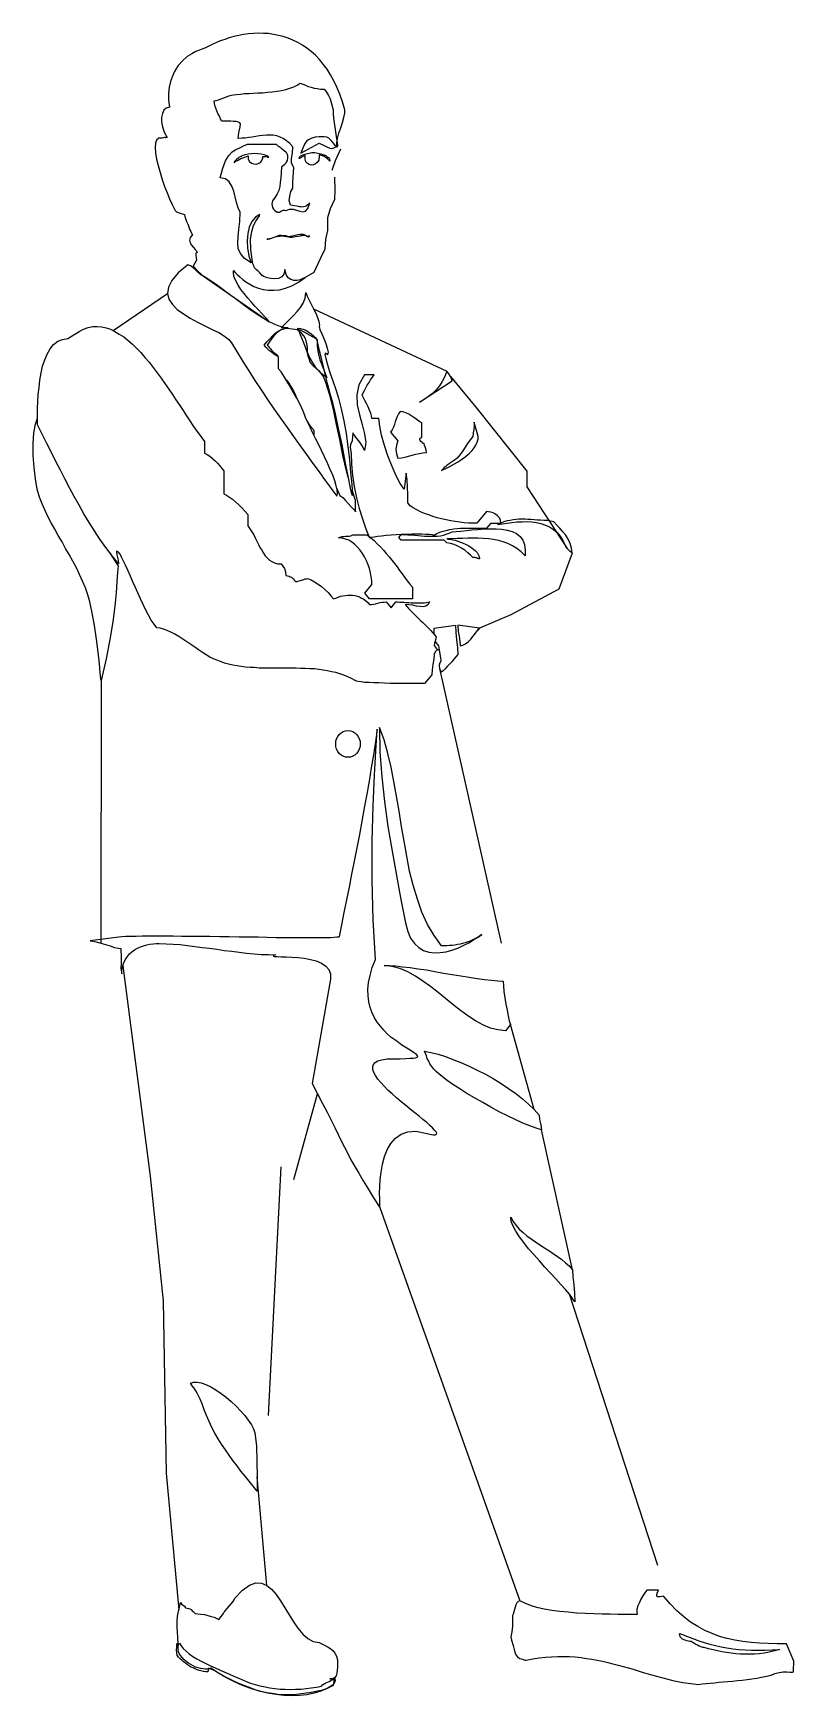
# Model space of a CAD drawing. Extents: x 142.27 to 143.09, y 58.01 to 59.82.
import ezdxf

# ---------------------------------------------------------------- set-up
doc = ezdxf.new("R2010")
doc.units = 0
doc.layers.get('0').update_dxf_attribs({"linetype": 'CONTINUOUS'})

msp = doc.modelspace()

# ---------------------------------------------------------------- linework, layer by layer
for p, q in [((142.5909, 59.6677), (142.5944, 59.678)), ((142.5944, 59.678), (142.6001, 59.6907)), ((142.5932, 59.6602), (142.5938, 59.6458)), ((142.5938, 59.6458), (142.5932, 59.636)), ((142.5886, 59.6256), (142.5857, 59.6158)), ((142.5932, 59.636), (142.5886, 59.6256)), ((142.5857, 59.6158), (142.5857, 59.602)), ((142.5834, 59.5928), (142.5829, 59.5819)), ((142.5857, 59.602), (142.5834, 59.5928)), ((142.5782, 59.5721), (142.5708, 59.5565)), ((142.5829, 59.5819), (142.5782, 59.5721)), ((142.5708, 59.5565), (142.5615, 59.5511)), ((142.3529, 59.4935), (142.412, 59.5338)), ((142.5492, 58.5715), (142.575, 58.6644)), ((142.5215, 58.315), (142.5354, 58.5854)), ((142.6427, 58.5411), (142.7945, 58.1139)), ((142.5198, 58.1307), (142.5094, 58.2486))]:
    msp.add_line(p, q)
at = {"linetype": 'CONTINUOUS'}
for points in [[(142.5223, 59.503), (142.5215, 59.5041), (142.5196, 59.5061), (142.5171, 59.5089), (142.514, 59.5122), (142.5107, 59.5159), (142.5067, 59.5199), (142.503, 59.5243), (142.499, 59.5288), (142.4953, 59.5336), (142.4917, 59.5382), (142.4886, 59.5428), (142.4861, 59.5474), (142.4844, 59.5515), (142.4834, 59.5553), (142.4834, 59.5586), (142.4853, 59.5565), (142.4876, 59.5542), (142.4903, 59.5517), (142.4936, 59.549), (142.4971, 59.5463), (142.5013, 59.5438), (142.5057, 59.5415), (142.5107, 59.5397), (142.5159, 59.538), (142.5215, 59.5372), (142.5273, 59.5372), (142.5336, 59.5378), (142.5402, 59.5395), (142.5471, 59.5422), (142.5542, 59.5459), (142.5615, 59.5511), (142.559, 59.5499), (142.5561, 59.5486), (142.5527, 59.548), (142.5492, 59.548), (142.5459, 59.5488), (142.5429, 59.5509), (142.5407, 59.5545), (142.5392, 59.5599), (142.5384, 59.5549), (142.5359, 59.5517), (142.5325, 59.5501), (142.5284, 59.5495), (142.524, 59.5499), (142.52, 59.5509), (142.5167, 59.5522), (142.5146, 59.5534), (142.5121, 59.5563), (142.51, 59.5582), (142.5086, 59.5595), (142.5076, 59.5605), (142.5065, 59.5615), (142.5059, 59.563), (142.5051, 59.5651), (142.5042, 59.568), (142.5023, 59.5815), (142.5021, 59.5926), (142.5034, 59.6011), (142.5053, 59.6075), (142.5078, 59.6123), (142.51, 59.6157), (142.5117, 59.618), (142.5123, 59.6194), (142.5073, 59.6167), (142.5036, 59.6121), (142.5007, 59.6059), (142.499, 59.5988), (142.4984, 59.5909), (142.4988, 59.5828), (142.5003, 59.5747), (142.5028, 59.5672), (142.4955, 59.5719), (142.4911, 59.5772), (142.4888, 59.5826), (142.4882, 59.5888), (142.4886, 59.5955), (142.4894, 59.6034), (142.4905, 59.6121), (142.4909, 59.6221), (142.4886, 59.6269), (142.4869, 59.6327), (142.4855, 59.6388), (142.4838, 59.645), (142.4817, 59.6504), (142.4788, 59.655), (142.4747, 59.6581), (142.4692, 59.6592), (142.4719, 59.67), (142.4749, 59.6779), (142.4784, 59.6835), (142.4821, 59.6875), (142.4861, 59.6902), (142.4903, 59.6921), (142.4946, 59.694), (142.4988, 59.696), (142.53, 59.696), (142.5309, 59.695), (142.5319, 59.6942), (142.533, 59.6933), (142.5342, 59.6927), (142.5355, 59.6917), (142.5369, 59.6906), (142.5386, 59.6892), (142.5407, 59.6873), (142.5417, 59.6852), (142.5421, 59.6831), (142.5421, 59.6808), (142.5417, 59.6783), (142.5409, 59.6763), (142.5396, 59.6742), (142.5377, 59.6725), (142.5357, 59.6713), (142.5355, 59.6648), (142.535, 59.6592), (142.5344, 59.6542), (142.5338, 59.6498), (142.5327, 59.6457), (142.5311, 59.6419), (142.529, 59.6382), (142.5261, 59.6344), (142.5255, 59.6325), (142.5252, 59.6307), (142.5255, 59.6288), (142.5261, 59.6271), (142.5269, 59.6255), (142.528, 59.6242), (142.5294, 59.623), (142.5309, 59.6221), (142.5323, 59.6219), (142.5336, 59.6221), (142.5346, 59.6227), (142.5357, 59.6234), (142.5367, 59.6238), (142.5379, 59.6242), (142.5392, 59.6242), (142.5407, 59.6238), (142.5444, 59.6255), (142.5484, 59.6255), (142.5521, 59.6244), (142.5556, 59.623), (142.559, 59.6223), (142.5619, 59.623), (142.5644, 59.6261), (142.5665, 59.6323), (142.5646, 59.6305), (142.5627, 59.629), (142.5613, 59.6282), (142.5596, 59.6277), (142.5581, 59.6275), (142.5567, 59.6277), (142.5552, 59.628), (142.554, 59.6282), (142.5454, 59.6298), (142.5442, 59.6346), (142.5446, 59.6396), (142.5459, 59.6444), (142.5482, 59.6482), (142.5482, 59.6548), (142.549, 59.6704), (142.5467, 59.6752), (142.5467, 59.6804), (142.5475, 59.6863), (142.5482, 59.6929), (142.5448, 59.6967), (142.5413, 59.6996), (142.5377, 59.7019), (142.5342, 59.7037), (142.5305, 59.7048), (142.5267, 59.7056), (142.5232, 59.7058), (142.5194, 59.7058), (142.5155, 59.7054), (142.5117, 59.705), (142.508, 59.7044), (142.504, 59.7037), (142.5003, 59.7031), (142.4963, 59.7025), (142.4926, 59.7023), (142.4886, 59.7021), (142.489, 59.7056), (142.4899, 59.7102), (142.4907, 59.7148), (142.4911, 59.7181), (142.4905, 59.7191), (142.489, 59.7198), (142.4865, 59.7204), (142.4836, 59.7206), (142.4805, 59.7208), (142.4769, 59.721), (142.4736, 59.721), (142.4705, 59.721), (142.4694, 59.7235), (142.4682, 59.7262), (142.4667, 59.7291), (142.4655, 59.7321), (142.4644, 59.735), (142.4634, 59.7379), (142.4628, 59.7406), (142.4626, 59.7431), (142.4647, 59.7433), (142.4674, 59.7441), (142.4701, 59.7452), (142.473, 59.7464), (142.4759, 59.7475), (142.4786, 59.7485), (142.4813, 59.7493), (142.4834, 59.7495), (142.4869, 59.75), (142.4911, 59.7504), (142.4955, 59.7508), (142.5001, 59.751), (142.5051, 59.7514), (142.51, 59.7516), (142.5153, 59.7518), (142.5205, 59.7523), (142.5257, 59.7529), (142.5309, 59.7535), (142.5357, 59.7543), (142.5404, 59.7554), (142.5448, 59.7566), (142.549, 59.7581), (142.5527, 59.76), (142.5559, 59.7622), (142.5588, 59.761), (142.5619, 59.76), (142.5648, 59.7587), (142.5679, 59.7577), (142.5711, 59.7568), (142.5746, 59.7562), (142.5781, 59.7558), (142.5819, 59.7556), (142.5846, 59.7523), (142.5867, 59.7487), (142.5885, 59.745), (142.5898, 59.7412), (142.5908, 59.7373), (142.5917, 59.7331), (142.5919, 59.7287), (142.5921, 59.7241), (142.5967, 59.6946), (142.5962, 59.6927), (142.5954, 59.6929), (142.594, 59.6946), (142.5921, 59.6971), (142.5898, 59.6998), (142.5873, 59.7023), (142.5848, 59.7037), (142.5821, 59.7039), (142.5767, 59.7039), (142.5723, 59.7035), (142.5686, 59.7025), (142.5656, 59.701), (142.5629, 59.699), (142.5606, 59.6958), (142.5588, 59.6917), (142.5567, 59.6863), (142.5765, 59.6971), (142.5819, 59.6944), (142.5856, 59.6927), (142.5881, 59.6917), (142.59, 59.6912), (142.5913, 59.6915), (142.5925, 59.6919), (142.594, 59.6927), (142.596, 59.6935), (142.5958, 59.6973), (142.5967, 59.7021), (142.5981, 59.7077), (142.6002, 59.7135), (142.6021, 59.7194), (142.6035, 59.725), (142.6046, 59.7296), (142.6044, 59.7333), (142.6019, 59.742), (142.599, 59.7502), (142.5958, 59.7577), (142.5925, 59.7647), (142.589, 59.7712), (142.5852, 59.7772), (142.5811, 59.7829), (142.5769, 59.7879), (142.5725, 59.7924), (142.5679, 59.7966), (142.5631, 59.8003), (142.5584, 59.8035), (142.5534, 59.8064), (142.5482, 59.8089), (142.5429, 59.811), (142.5377, 59.8128), (142.5323, 59.8141), (142.5269, 59.8151), (142.5215, 59.816), (142.5161, 59.8162), (142.5107, 59.8164), (142.5053, 59.8162), (142.4998, 59.8158), (142.4946, 59.8149), (142.4892, 59.8141), (142.484, 59.8128), (142.479, 59.8114), (142.474, 59.8097), (142.469, 59.808), (142.4642, 59.806), (142.4597, 59.8039), (142.4553, 59.8016), (142.453, 59.8006), (142.4501, 59.7993), (142.4465, 59.7981), (142.4426, 59.7964), (142.4382, 59.7941), (142.4334, 59.791), (142.4284, 59.7868), (142.4234, 59.7814), (142.4216, 59.7785), (142.4193, 59.7747), (142.4172, 59.7697), (142.4153, 59.7641), (142.4136, 59.7579), (142.4128, 59.751), (142.4128, 59.7437), (142.4139, 59.7362), (142.4105, 59.735), (142.408, 59.7327), (142.4064, 59.7293), (142.4055, 59.725), (142.4055, 59.7202), (142.4066, 59.7148), (142.4084, 59.7089), (142.4116, 59.7031), (142.4101, 59.7029), (142.4097, 59.7031), (142.4086, 59.7033), (142.4059, 59.7023), (142.4024, 59.7023), (142.4001, 59.7004), (142.3989, 59.6969), (142.3984, 59.6923), (142.3989, 59.6865), (142.4001, 59.6798), (142.4018, 59.6727), (142.4039, 59.6652), (142.4061, 59.6575), (142.4086, 59.65), (142.4114, 59.6429), (142.4141, 59.6367), (142.4164, 59.6311), (142.4186, 59.6267), (142.4203, 59.6238), (142.4216, 59.6223), (142.4226, 59.6219), (142.4236, 59.6217), (142.4245, 59.6213), (142.4255, 59.6211), (142.4266, 59.6207), (142.4278, 59.6203), (142.4291, 59.6198), (142.4305, 59.6194), (142.4307, 59.6178), (142.4316, 59.6153), (142.4326, 59.6121), (142.4338, 59.6092), (142.4349, 59.6061), (142.4359, 59.6036), (142.4368, 59.6019), (142.437, 59.6013), (142.439, 59.5976), (142.4365, 59.5946), (142.4359, 59.5917), (142.4365, 59.5888), (142.438, 59.5863), (142.4401, 59.5838), (142.442, 59.5817), (142.4434, 59.5799), (142.444, 59.5784), (142.4428, 59.5776), (142.4428, 59.5755), (142.443, 59.5726), (142.4432, 59.5699), (142.4397, 59.5634), (142.4418, 59.5611), (142.4449, 59.558), (142.4488, 59.5545), (142.4522, 59.5517), (142.4522, 59.5517), (142.5223, 59.503)], [(142.5219, 59.6819), (142.5215, 59.6823), (142.5211, 59.6827), (142.5207, 59.6829), (142.5203, 59.6831), (142.5169, 59.6844), (142.5136, 59.6852), (142.51, 59.6856), (142.5065, 59.6858), (142.503, 59.6856), (142.4996, 59.6852), (142.4961, 59.6844), (142.4928, 59.6831), (142.4919, 59.6827), (142.4907, 59.6821), (142.4894, 59.6813), (142.4882, 59.6804), (142.4869, 59.6794), (142.4857, 59.6783), (142.4849, 59.6773), (142.4844, 59.6763), (142.4844, 59.6758), (142.4861, 59.6773), (142.4878, 59.6783), (142.4896, 59.6794), (142.4917, 59.6802), (142.4938, 59.681), (142.4957, 59.6817), (142.4976, 59.6825), (142.4994, 59.6833), (142.4994, 59.6823), (142.4994, 59.6815), (142.4994, 59.6804), (142.4996, 59.6796), (142.5011, 59.6771), (142.5032, 59.6754), (142.5055, 59.6744), (142.5082, 59.6742), (142.5105, 59.6748), (142.5128, 59.6761), (142.5144, 59.6781), (142.5153, 59.6808), (142.5153, 59.681), (142.5153, 59.6813), (142.515, 59.6815), (142.515, 59.6817), (142.515, 59.6819), (142.5153, 59.6823), (142.5155, 59.6825), (142.5157, 59.6827), (142.5173, 59.6827), (142.5188, 59.6825), (142.52, 59.6821), (142.5215, 59.6815), (142.5217, 59.6815), (142.5217, 59.6817), (142.5219, 59.6817), (142.5219, 59.6819)], [(142.5548, 59.6808), (142.5552, 59.6815), (142.5554, 59.6821), (142.5559, 59.6827), (142.5563, 59.6831), (142.5594, 59.6844), (142.5625, 59.6854), (142.5656, 59.686), (142.5688, 59.6867), (142.5719, 59.6867), (142.5752, 59.6863), (142.5783, 59.6856), (142.5815, 59.6844), (142.5821, 59.6842), (142.5827, 59.684), (142.5831, 59.6838), (142.5838, 59.6835), (142.5846, 59.6829), (142.5854, 59.6823), (142.5867, 59.6813), (142.5879, 59.68), (142.5881, 59.6773), (142.5869, 59.6788), (142.5856, 59.68), (142.5844, 59.681), (142.5833, 59.6819), (142.5819, 59.6825), (142.5804, 59.6831), (142.5788, 59.6835), (142.5767, 59.6842), (142.5767, 59.6829), (142.5765, 59.6813), (142.5763, 59.6796), (142.5761, 59.6785), (142.5746, 59.6761), (142.5727, 59.6744), (142.5704, 59.6733), (142.5681, 59.6731), (142.5659, 59.6738), (142.5638, 59.675), (142.5621, 59.6769), (142.5613, 59.6796), (142.5613, 59.6798), (142.5615, 59.6802), (142.5615, 59.6804), (142.5615, 59.6806), (142.5615, 59.681), (142.5615, 59.6819), (142.5615, 59.6825), (142.5615, 59.6831), (142.5606, 59.6831), (142.5598, 59.6829), (142.559, 59.6825), (142.5584, 59.6821), (142.5575, 59.6817), (142.5567, 59.681), (142.5559, 59.6806), (142.5552, 59.6802), (142.555, 59.6802), (142.555, 59.6804), (142.5548, 59.6806), (142.5548, 59.6808)], [(142.5196, 59.5926), (142.5213, 59.5928), (142.523, 59.5932), (142.5248, 59.5938), (142.5269, 59.5944), (142.5288, 59.5953), (142.5307, 59.5961), (142.5323, 59.5967), (142.5338, 59.5976), (142.5348, 59.5971), (142.5359, 59.5969), (142.5371, 59.5969), (142.5382, 59.5969), (142.5394, 59.5969), (142.5404, 59.5967), (142.5415, 59.5963), (142.5423, 59.5957), (142.545, 59.5959), (142.5479, 59.5965), (142.5507, 59.5971), (142.5536, 59.5978), (142.5561, 59.598), (142.5588, 59.598), (142.5611, 59.5976), (142.5634, 59.5961), (142.5652, 59.5953), (142.5663, 59.5961), (142.5661, 59.5965), (142.5642, 59.5953), (142.5634, 59.5959), (142.5623, 59.5965), (142.5613, 59.5967), (142.56, 59.5967), (142.559, 59.5967), (142.5577, 59.5965), (142.5567, 59.5963), (142.5556, 59.5961), (142.5534, 59.5955), (142.5511, 59.5951), (142.5492, 59.5948), (142.5471, 59.5946), (142.545, 59.5946), (142.5432, 59.5948), (142.5409, 59.5953), (142.5386, 59.5957), (142.5361, 59.5959), (142.5334, 59.5957), (142.5305, 59.5951), (142.5275, 59.5944), (142.5248, 59.5936), (142.5225, 59.593), (142.5207, 59.5926), (142.5196, 59.5926)], [(142.4341, 59.5649), (142.4234, 59.5561), (142.4166, 59.548), (142.4128, 59.5407), (142.412, 59.5338), (142.4134, 59.5276), (142.4172, 59.5218), (142.4224, 59.5164), (142.4291, 59.5116), (142.4365, 59.507), (142.4445, 59.5026), (142.4526, 59.4987), (142.4605, 59.4947), (142.4676, 59.4912), (142.4738, 59.4874), (142.4786, 59.4839), (142.4815, 59.4803), (142.4876, 59.4701), (142.4938, 59.4599), (142.5003, 59.4497), (142.5069, 59.4393), (142.5136, 59.4291), (142.5205, 59.4187), (142.5275, 59.4085), (142.5346, 59.3983), (142.5417, 59.3883), (142.5488, 59.3783), (142.5559, 59.3683), (142.5629, 59.3587), (142.5698, 59.3492), (142.5765, 59.34), (142.5831, 59.3308), (142.5896, 59.3221), (142.596, 59.3136), (142.5967, 59.3165), (142.5962, 59.3204), (142.5952, 59.325), (142.5935, 59.3304), (142.5913, 59.3365), (142.5885, 59.3427), (142.5856, 59.3494), (142.5825, 59.3562), (142.5792, 59.3631), (142.5758, 59.37), (142.5725, 59.3764), (142.5694, 59.3827), (142.5667, 59.3885), (142.5642, 59.3935), (142.5623, 59.3979), (142.5611, 59.4012), (142.5594, 59.406), (142.5563, 59.4125), (142.5523, 59.4199), (142.5477, 59.4279), (142.5432, 59.4358), (142.5388, 59.4429), (142.5352, 59.4485), (142.5325, 59.452), (142.5325, 59.4647), (142.5307, 59.466), (142.5286, 59.4672), (142.5267, 59.4685), (142.5248, 59.4699), (142.5227, 59.4716), (142.5209, 59.4733), (142.5188, 59.4753), (142.5169, 59.4776), (142.5198, 59.4812), (142.523, 59.4845), (142.5259, 59.4876), (142.529, 59.4905), (142.5321, 59.4928), (142.5357, 59.4947), (142.5392, 59.4959), (142.5429, 59.4964), (142.5384, 59.4968), (142.5332, 59.4982), (142.5277, 59.5005), (142.5217, 59.5034), (142.5157, 59.507), (142.5092, 59.5109), (142.5028, 59.5153), (142.4963, 59.5201), (142.4896, 59.5249), (142.4832, 59.5297), (142.4767, 59.5345), (142.4707, 59.539), (142.4647, 59.5434), (142.4592, 59.5472), (142.454, 59.5507), (142.4495, 59.5534), (142.4484, 59.5538), (142.4472, 59.5549), (142.4455, 59.5563), (142.4436, 59.558), (142.4418, 59.5599), (142.4393, 59.562), (142.4368, 59.5636), (142.4341, 59.5649)], [(142.5623, 59.5347), (142.5636, 59.5309), (142.5656, 59.5266), (142.5679, 59.522), (142.5704, 59.5172), (142.5729, 59.5122), (142.575, 59.5076), (142.5763, 59.5032), (142.5769, 59.4995), (142.5767, 59.4978), (142.5775, 59.4945), (142.5794, 59.4901), (142.5817, 59.4849), (142.5838, 59.4795), (142.5854, 59.4743), (142.5863, 59.4701), (142.5856, 59.4672), (142.5835, 59.4691), (142.5829, 59.4676), (142.5838, 59.463), (142.5858, 59.4564), (142.5883, 59.4481), (142.5915, 59.4389), (142.5946, 59.4293), (142.5975, 59.4202), (142.6006, 59.4085), (142.6033, 59.3956), (142.6058, 59.3818), (142.6077, 59.3677), (142.6096, 59.3533), (142.6108, 59.3394), (142.6121, 59.3263), (142.6129, 59.3142), (142.6125, 59.3148), (142.6108, 59.3223), (142.6081, 59.3352), (142.605, 59.3514), (142.6015, 59.3694), (142.5977, 59.387), (142.5944, 59.4029), (142.5913, 59.415), (142.5885, 59.4247), (142.586, 59.4347), (142.5835, 59.4445), (142.5813, 59.4541), (142.579, 59.463), (142.5771, 59.4714), (142.5754, 59.4785), (142.5742, 59.4843), (142.5563, 59.4939), (142.5355, 59.4964), (142.5396, 59.5009), (142.544, 59.5053), (142.5486, 59.5097), (142.5527, 59.5141), (142.5565, 59.5186), (142.5594, 59.5234), (142.5615, 59.5288), (142.5623, 59.5347)], [(142.7016, 59.142), (142.7012, 59.1366), (142.7001, 59.1307), (142.6993, 59.1249), (142.6989, 59.1197), (142.691, 59.1101), (142.6872, 59.1101), (142.6826, 59.1101), (142.6776, 59.1101), (142.672, 59.1101), (142.6662, 59.1101), (142.66, 59.1103), (142.6539, 59.1103), (142.6477, 59.1106), (142.6416, 59.1108), (142.636, 59.111), (142.6308, 59.1112), (142.626, 59.1114), (142.6221, 59.1118), (142.6189, 59.1122), (142.6167, 59.1126), (142.6156, 59.1133), (142.6117, 59.1156), (142.6077, 59.1174), (142.6033, 59.1193), (142.5992, 59.1208), (142.5948, 59.122), (142.5902, 59.123), (142.5856, 59.1241), (142.5808, 59.1247), (142.5763, 59.1253), (142.5715, 59.126), (142.5665, 59.1262), (142.5615, 59.1264), (142.5567, 59.1266), (142.5517, 59.1268), (142.5465, 59.1268), (142.5415, 59.1268), (142.5365, 59.1268), (142.5315, 59.1268), (142.5265, 59.1268), (142.5213, 59.1268), (142.5163, 59.127), (142.5115, 59.127), (142.5065, 59.1274), (142.5015, 59.1276), (142.4967, 59.128), (142.4919, 59.1287), (142.4874, 59.1293), (142.4828, 59.1301), (142.4782, 59.1312), (142.4738, 59.1324), (142.4694, 59.1339), (142.4653, 59.1355), (142.4617, 59.137), (142.458, 59.1389), (142.454, 59.1412), (142.4499, 59.1437), (142.4457, 59.1466), (142.4415, 59.1495), (142.4372, 59.1524), (142.4328, 59.1555), (142.4284, 59.1584), (142.4241, 59.1611), (142.4197, 59.1636), (142.4155, 59.1659), (142.4116, 59.1678), (142.4076, 59.1693), (142.4039, 59.1701), (142.4003, 59.1705), (142.3974, 59.1745), (142.3943, 59.1791), (142.3914, 59.1843), (142.3882, 59.1899), (142.3853, 59.1959), (142.3824, 59.2022), (142.3795, 59.2086), (142.3766, 59.2151), (142.3739, 59.2213), (142.3712, 59.2276), (142.3687, 59.2332), (142.3664, 59.2386), (142.3641, 59.2432), (142.362, 59.2473), (142.3603, 59.2505), (142.3587, 59.2528), (142.3566, 59.2538), (142.3568, 59.2498), (142.3581, 59.2442), (142.3587, 59.2401), (142.3516, 59.249), (142.3449, 59.258), (142.3385, 59.2669), (142.3324, 59.2761), (142.3266, 59.2852), (142.321, 59.2944), (142.3158, 59.3038), (142.3106, 59.3131), (142.3054, 59.3227), (142.3004, 59.3323), (142.2956, 59.3419), (142.2906, 59.3514), (142.2858, 59.3612), (142.2808, 59.371), (142.2758, 59.381), (142.2706, 59.391), (142.2706, 59.3962), (142.2706, 59.4022), (142.2708, 59.4091), (142.271, 59.4164), (142.2714, 59.4239), (142.2723, 59.4318), (142.2731, 59.4397), (142.2746, 59.4474), (142.2762, 59.4547), (142.2785, 59.4618), (142.281, 59.468), (142.2843, 59.4737), (142.2881, 59.4782), (142.2927, 59.4818), (142.2979, 59.4839), (142.3037, 59.4847), (142.316, 59.4924), (142.3208, 59.4949), (142.3258, 59.4968), (142.3306, 59.4978), (142.3354, 59.498), (142.3404, 59.4976), (142.3451, 59.4966), (142.3499, 59.4949), (142.3547, 59.4926), (142.3595, 59.4897), (142.3643, 59.4866), (142.3691, 59.4828), (142.3737, 59.4787), (142.3782, 59.4743), (142.3828, 59.4695), (142.3874, 59.4643), (142.392, 59.4591), (142.3964, 59.4535), (142.4007, 59.4476), (142.4049, 59.4418), (142.4091, 59.436), (142.4132, 59.4299), (142.4172, 59.4241), (142.4211, 59.4181), (142.4251, 59.4122), (142.4288, 59.4066), (142.4326, 59.401), (142.4361, 59.3956), (142.4395, 59.3904), (142.4428, 59.3856), (142.4461, 59.381), (142.4492, 59.3768), (142.4522, 59.3731), (142.4522, 59.3604), (142.4551, 59.3589), (142.458, 59.3571), (142.4607, 59.3546), (142.4636, 59.3521), (142.4661, 59.3494), (142.4686, 59.3464), (142.4709, 59.3437), (142.473, 59.3412), (142.473, 59.3161), (142.4759, 59.3146), (142.4792, 59.3125), (142.4826, 59.3102), (142.4859, 59.3073), (142.4894, 59.3042), (142.4928, 59.3009), (142.4959, 59.2973), (142.499, 59.2938), (142.499, 59.2813), (142.5013, 59.2782), (142.5034, 59.275), (142.5055, 59.2717), (142.5071, 59.2682), (142.509, 59.2646), (142.5107, 59.2613), (142.5123, 59.258), (142.5142, 59.2548), (142.5161, 59.2517), (142.518, 59.249), (142.5203, 59.2465), (142.5225, 59.2442), (142.5252, 59.2426), (142.5282, 59.2411), (142.5315, 59.2403), (142.5352, 59.2401), (142.5371, 59.2376), (142.5388, 59.2349), (142.54, 59.2315), (142.5404, 59.2274), (142.5423, 59.2272), (142.544, 59.2267), (142.5452, 59.2261), (142.5467, 59.2255), (142.5477, 59.2244), (142.5488, 59.2234), (142.5498, 59.2222), (142.5509, 59.2209), (142.5527, 59.2211), (142.5546, 59.2215), (142.5565, 59.2219), (142.5584, 59.2226), (142.56, 59.2232), (142.5615, 59.2238), (142.5627, 59.224), (142.564, 59.2242), (142.5679, 59.2228), (142.5717, 59.2207), (142.5756, 59.2182), (142.5792, 59.2155), (142.5827, 59.2124), (142.5863, 59.209), (142.5894, 59.2055), (142.5923, 59.202), (142.5948, 59.203), (142.5973, 59.204), (142.5998, 59.2049), (142.6025, 59.2055), (142.605, 59.2059), (142.6077, 59.2061), (142.6102, 59.2061), (142.6129, 59.2061), (142.6154, 59.2057), (142.6179, 59.2051), (142.6204, 59.2042), (142.6227, 59.203), (142.625, 59.2018), (142.6273, 59.2001), (142.6294, 59.1982), (142.6314, 59.1959), (142.6335, 59.1961), (142.6356, 59.1963), (142.6379, 59.1968), (142.6404, 59.1974), (142.6429, 59.198), (142.6452, 59.1984), (142.6473, 59.1986), (142.6493, 59.1988), (142.6548, 59.1924), (142.6598, 59.1988), (142.6618, 59.1988), (142.6639, 59.1986), (142.6664, 59.1986), (142.6687, 59.1984), (142.6712, 59.1982), (142.6739, 59.198), (142.6764, 59.1978), (142.6791, 59.1978), (142.6816, 59.1976), (142.6841, 59.1976), (142.6864, 59.1976), (142.6889, 59.1976), (142.691, 59.1978), (142.6931, 59.198), (142.6947, 59.1984), (142.6964, 59.1988), (142.6949, 59.1959), (142.6924, 59.1943), (142.6895, 59.1936), (142.6862, 59.1938), (142.6822, 59.1943), (142.6783, 59.1951), (142.6741, 59.1957), (142.6702, 59.1959), (142.6722, 59.1936), (142.6741, 59.1913), (142.6762, 59.1891), (142.6783, 59.187), (142.6806, 59.1847), (142.6826, 59.1826), (142.6849, 59.1805), (142.687, 59.1784), (142.6891, 59.1763), (142.6914, 59.1743), (142.6935, 59.1722), (142.6958, 59.1699), (142.6978, 59.1678), (142.6999, 59.1655), (142.7018, 59.1632), (142.7039, 59.1609), (142.7035, 59.1587), (142.7026, 59.1562), (142.7018, 59.1539), (142.7014, 59.1514), (142.7039, 59.1487), (142.7051, 59.1472), (142.7058, 59.1466), (142.7055, 59.1466), (142.7049, 59.1464), (142.7041, 59.1459), (142.7028, 59.1445), (142.7016, 59.142)], [(142.5411, 59.4957), (142.5394, 59.4955), (142.5352, 59.4941), (142.5313, 59.4916), (142.5275, 59.4878), (142.5238, 59.4832), (142.52, 59.4776), (142.5213, 59.4764), (142.5225, 59.4749), (142.5238, 59.4735), (142.5252, 59.472), (142.5267, 59.4705), (142.5284, 59.4691), (142.5298, 59.4678), (142.5315, 59.4666), (142.5315, 59.4653), (142.5315, 59.4653)], [(142.6083, 59.3342), (142.6065, 59.341), (142.6025, 59.3579), (142.599, 59.375), (142.5956, 59.3916), (142.5921, 59.4079), (142.5881, 59.4233), (142.5838, 59.4372), (142.5819, 59.4418), (142.5802, 59.4449), (142.5786, 59.4474), (142.5769, 59.4493), (142.575, 59.451), (142.5729, 59.4528), (142.5702, 59.4553), (142.5669, 59.4589), (142.5663, 59.462), (142.5648, 59.4658), (142.5638, 59.4691), (142.564, 59.4714), (142.5638, 59.4753), (142.5634, 59.4789), (142.5625, 59.4822), (142.5615, 59.4851), (142.56, 59.4878), (142.5579, 59.4903), (142.5556, 59.4924), (142.5527, 59.4943), (142.5527, 59.4943), (142.5527, 59.4943)], [(142.5536, 59.4962), (142.5565, 59.4959), (142.5594, 59.4951), (142.5621, 59.4939), (142.5648, 59.4922), (142.5675, 59.4903), (142.57, 59.4882), (142.5723, 59.486), (142.5744, 59.4835), (142.5746, 59.4768), (142.5752, 59.4712), (142.5763, 59.4662), (142.5775, 59.4616), (142.5792, 59.4572), (142.5808, 59.4526), (142.5827, 59.4478), (142.5848, 59.4422), (142.5786, 59.4472), (142.5736, 59.4524), (142.5696, 59.4583), (142.5663, 59.4645), (142.5631, 59.4714), (142.5602, 59.4789), (142.5571, 59.487), (142.5536, 59.4962)], [(142.5398, 59.4412), (142.5411, 59.4397), (142.5438, 59.4362), (142.5463, 59.432), (142.5486, 59.4279), (142.5509, 59.4233), (142.5527, 59.4191), (142.5527, 59.4191)], [(142.6114, 59.3602), (142.6117, 59.3483), (142.6127, 59.336), (142.6146, 59.324), (142.6171, 59.3119), (142.6202, 59.3002), (142.6237, 59.289), (142.6273, 59.2782), (142.6312, 59.2684), (142.6331, 59.269), (142.6362, 59.2694), (142.64, 59.27), (142.6443, 59.2705), (142.6493, 59.2711), (142.6548, 59.2715), (142.6604, 59.2719), (142.6662, 59.2723), (142.672, 59.2725), (142.6776, 59.2727), (142.6831, 59.2727), (142.6883, 59.2727), (142.6926, 59.2725), (142.6964, 59.2723), (142.6993, 59.2719), (142.7014, 59.2713), (142.7045, 59.273), (142.7076, 59.2744), (142.7112, 59.2757), (142.7147, 59.2765), (142.7185, 59.2773), (142.7224, 59.278), (142.7264, 59.2784), (142.7301, 59.2788), (142.7341, 59.279), (142.738, 59.279), (142.7418, 59.279), (142.7455, 59.279), (142.7491, 59.279), (142.7526, 59.2788), (142.7559, 59.2788), (142.7589, 59.2788), (142.7636, 59.2842), (142.7741, 59.2842), (142.7736, 59.2875), (142.7724, 59.2902), (142.7705, 59.2923), (142.7682, 59.294), (142.7657, 59.2954), (142.763, 59.2963), (142.7605, 59.2967), (142.7584, 59.2969), (142.748, 59.2842), (142.7437, 59.2842), (142.7389, 59.2844), (142.7343, 59.2848), (142.7293, 59.2854), (142.7245, 59.2861), (142.7195, 59.2869), (142.7147, 59.2879), (142.7097, 59.289), (142.7049, 59.2902), (142.7001, 59.2917), (142.6956, 59.2932), (142.691, 59.2948), (142.6868, 59.2967), (142.6826, 59.2988), (142.6789, 59.3009), (142.6754, 59.3031), (142.6729, 59.3065), (142.6729, 59.3154), (142.6724, 59.3315), (142.6712, 59.3387), (142.6689, 59.3213), (142.6647, 59.3275), (142.6602, 59.3358), (142.6558, 59.346), (142.6514, 59.3573), (142.6475, 59.3685), (142.6443, 59.3798), (142.6425, 59.3898), (142.6416, 59.3981), (142.6339, 59.3981), (142.6335, 59.4008), (142.6327, 59.4037), (142.6312, 59.4072), (142.6298, 59.4108), (142.6279, 59.4141), (142.6262, 59.4177), (142.6248, 59.4206), (142.6235, 59.4233), (142.6246, 59.4258), (142.6258, 59.4285), (142.6273, 59.4314), (142.6289, 59.4343), (142.6308, 59.4372), (142.6325, 59.4401), (142.6346, 59.4429), (142.6364, 59.4453), (142.626, 59.4453), (142.6198, 59.4345), (142.6175, 59.4237), (142.6179, 59.4127), (142.6204, 59.402), (142.6233, 59.3914), (142.626, 59.3814), (142.6273, 59.3718), (142.626, 59.3631), (142.6248, 59.3656), (142.6233, 59.3683), (142.6214, 59.3712), (142.6196, 59.3739), (142.6177, 59.3764), (142.6158, 59.3787), (142.6144, 59.3806), (142.6131, 59.3823), (142.6123, 59.3737), (142.6108, 59.3698), (142.6102, 59.3666), (142.6114, 59.3602)], [(142.7153, 59.4495), (142.713, 59.4435), (142.7103, 59.4383), (142.7072, 59.4335), (142.7037, 59.4291), (142.6997, 59.4252), (142.6953, 59.4218), (142.6908, 59.4185), (142.6856, 59.4156), (142.721, 59.4389), (142.7205, 59.4412), (142.7193, 59.4437), (142.7174, 59.4464), (142.7153, 59.4495)], [(142.6881, 59.3773), (142.6881, 59.3931), (142.686, 59.3945), (142.6833, 59.3962), (142.6804, 59.3983), (142.6772, 59.4004), (142.6741, 59.4025), (142.6708, 59.4041), (142.6677, 59.4052), (142.6645, 59.4056), (142.6629, 59.4031), (142.6614, 59.4002), (142.6604, 59.3973), (142.6593, 59.3943), (142.6583, 59.3914), (142.6573, 59.3885), (142.656, 59.3858), (142.6543, 59.3833), (142.662, 59.3737), (142.6606, 59.3691), (142.66, 59.3644), (142.6606, 59.3596), (142.662, 59.355), (142.666, 59.3552), (142.6699, 59.356), (142.6737, 59.3569), (142.6776, 59.3581), (142.6816, 59.3591), (142.6856, 59.36), (142.6893, 59.3608), (142.6933, 59.361), (142.6928, 59.3635), (142.692, 59.366), (142.691, 59.3685), (142.6906, 59.3708), (142.6895, 59.371), (142.6885, 59.3718), (142.6872, 59.3729), (142.6864, 59.3741), (142.686, 59.3752), (142.686, 59.3762), (142.6866, 59.3771), (142.6881, 59.3773)], [(142.3485, 59.2532), (142.3489, 59.2526), (142.3522, 59.2473), (142.3553, 59.2423), (142.3583, 59.2378), (142.3576, 59.2307), (142.357, 59.2209), (142.356, 59.2086), (142.3545, 59.194), (142.3524, 59.1772), (142.3493, 59.158), (142.3454, 59.1368), (142.3399, 59.1135), (142.3395, 59.1151), (142.3389, 59.1216), (142.3379, 59.1316), (142.3364, 59.1443), (142.3347, 59.1584), (142.3326, 59.173), (142.3302, 59.1868), (142.3274, 59.1988), (142.3254, 59.2065), (142.3227, 59.214), (142.3197, 59.2213), (142.3164, 59.2286), (142.3129, 59.2359), (142.3091, 59.243), (142.3052, 59.2501), (142.3012, 59.2569), (142.2973, 59.264), (142.2931, 59.2709), (142.2893, 59.2777), (142.2854, 59.2846), (142.2818, 59.2915), (142.2785, 59.2986), (142.2756, 59.3054), (142.2729, 59.3125), (142.2702, 59.3213), (142.2683, 59.3323), (142.2669, 59.3448), (142.266, 59.3579), (142.266, 59.3706), (142.2666, 59.3823), (142.2683, 59.3918), (142.2706, 59.3983), (142.2706, 59.3983), (142.2706, 59.3983)], [(142.5621, 59.3985), (142.5621, 59.3985)], [(142.5711, 59.3793), (142.5711, 59.3848), (142.5683, 59.3881), (142.5656, 59.3918), (142.5634, 59.396), (142.5621, 59.3983), (142.5621, 59.3985)], [(142.7451, 59.3939), (142.7449, 59.3904), (142.7445, 59.3862), (142.7439, 59.3823), (142.7437, 59.3785), (142.7405, 59.3748), (142.7378, 59.3708), (142.7351, 59.3669), (142.7326, 59.3627), (142.7297, 59.3587), (142.7264, 59.355), (142.7226, 59.3519), (142.7183, 59.3492), (142.7176, 59.3489), (142.7166, 59.3481), (142.7153, 59.3471), (142.7141, 59.346), (142.7126, 59.3446), (142.7114, 59.3433), (142.7103, 59.3423), (142.7097, 59.3415), (142.7118, 59.3425), (142.7143, 59.3437), (142.7172, 59.3452), (142.7203, 59.3469), (142.7237, 59.3487), (142.727, 59.3506), (142.7303, 59.3529), (142.7339, 59.3554), (142.737, 59.3579), (142.7401, 59.3604), (142.7428, 59.3633), (142.7451, 59.3662), (142.747, 59.3691), (142.7484, 59.3723), (142.7493, 59.3754), (142.7493, 59.3785), (142.7484, 59.3823), (142.7466, 59.3885), (142.7451, 59.3937), (142.7451, 59.3939)], [(142.5711, 59.3793), (142.5711, 59.3793)], [(142.5958, 59.3221), (142.5967, 59.32), (142.5994, 59.3138), (142.6002, 59.3138), (142.6023, 59.3121), (142.605, 59.3092), (142.6083, 59.3056), (142.6114, 59.3021), (142.6142, 59.299), (142.616, 59.2971), (142.6162, 59.2967), (142.6162, 59.309), (142.6125, 59.3202), (142.6125, 59.3202)], [(142.721, 59.275), (142.7255, 59.2752), (142.7307, 59.2757), (142.7366, 59.2763), (142.7426, 59.2769), (142.7491, 59.2775), (142.7557, 59.278), (142.7624, 59.2782), (142.7688, 59.2782), (142.7751, 59.2777), (142.7809, 59.2767), (142.7863, 59.2752), (142.7909, 59.273), (142.7949, 59.2698), (142.7978, 59.2659), (142.7997, 59.2611), (142.8003, 59.255), (142.8003, 59.2488), (142.7959, 59.253), (142.7913, 59.2567), (142.7865, 59.2596), (142.7815, 59.2621), (142.7766, 59.264), (142.7713, 59.2655), (142.7659, 59.2665), (142.7605, 59.2673), (142.7549, 59.2677), (142.7493, 59.268), (142.7437, 59.268), (142.738, 59.268), (142.7322, 59.2677), (142.7266, 59.2675), (142.721, 59.2673), (142.7153, 59.2673), (142.7172, 59.2671), (142.7193, 59.2669), (142.7218, 59.2663), (142.7245, 59.2657), (142.7274, 59.2648), (142.7303, 59.2638), (142.7332, 59.2625), (142.7362, 59.2611), (142.7391, 59.2596), (142.7418, 59.258), (142.7443, 59.2561), (142.7464, 59.2542), (142.7482, 59.2523), (142.7495, 59.2501), (142.7505, 59.248), (142.7507, 59.2457), (142.7501, 59.2457), (142.7495, 59.2459), (142.7486, 59.2461), (142.7478, 59.2465), (142.7468, 59.2467), (142.7457, 59.2469), (142.7447, 59.2471), (142.7437, 59.2471), (142.7412, 59.2496), (142.7382, 59.2521), (142.7349, 59.2548), (142.7312, 59.2573), (142.7272, 59.2594), (142.7232, 59.2613), (142.7193, 59.2623), (142.7153, 59.2628), (142.7126, 59.2657), (142.6658, 59.2657), (142.6631, 59.2688), (142.6658, 59.2719), (142.6695, 59.2719), (142.6731, 59.2717), (142.6768, 59.2715), (142.6806, 59.2711), (142.6841, 59.2709), (142.6876, 59.2705), (142.6912, 59.2702), (142.6947, 59.27), (142.6983, 59.27), (142.7016, 59.27), (142.7049, 59.2702), (142.7083, 59.2707), (142.7116, 59.2713), (142.7147, 59.2723), (142.7178, 59.2736), (142.721, 59.275)], [(142.8244, 59.2873), (142.8207, 59.2873), (142.8171, 59.2875), (142.8136, 59.2877), (142.8103, 59.2879), (142.8067, 59.2882), (142.8034, 59.2884), (142.8003, 59.2886), (142.797, 59.2886), (142.7936, 59.2886), (142.7905, 59.2884), (142.7872, 59.2879), (142.784, 59.2873), (142.7807, 59.2867), (142.7774, 59.2857), (142.7741, 59.2844), (142.7705, 59.2827), (142.7757, 59.2836), (142.7809, 59.2844), (142.7861, 59.285), (142.7915, 59.2857), (142.797, 59.2859), (142.8024, 59.2861), (142.8076, 59.2857), (142.8128, 59.285), (142.8176, 59.284), (142.8224, 59.2823), (142.8269, 59.2802), (142.8311, 59.2775), (142.8351, 59.2742), (142.8386, 59.27), (142.8415, 59.2653), (142.8442, 59.2596), (142.8444, 59.2588), (142.845, 59.258), (142.8461, 59.2569), (142.8471, 59.2557), (142.8484, 59.2544), (142.8496, 59.2534), (142.8507, 59.2526), (142.8513, 59.2517), (142.8509, 59.2573), (142.8494, 59.2623), (142.8471, 59.2669), (142.8446, 59.2711), (142.8415, 59.275), (142.8382, 59.2788), (142.8348, 59.2823), (142.8315, 59.2859), (142.8244, 59.2873)], [(142.6289, 59.2715), (142.6327, 59.2684), (142.6364, 59.2653), (142.6398, 59.2619), (142.6431, 59.2586), (142.6464, 59.255), (142.6495, 59.2515), (142.6525, 59.2478), (142.6554, 59.2442), (142.6583, 59.2405), (142.6612, 59.2367), (142.6639, 59.233), (142.6668, 59.2292), (142.6695, 59.2255), (142.6724, 59.2217), (142.6751, 59.2182), (142.6781, 59.2147), (142.6781, 59.202), (142.6314, 59.202), (142.6262, 59.2084), (142.6339, 59.2176), (142.6337, 59.2217), (142.6333, 59.2261), (142.6325, 59.2305), (142.6312, 59.2349), (142.6298, 59.2392), (142.6279, 59.2434), (142.626, 59.2476), (142.6237, 59.2513), (142.621, 59.2548), (142.6183, 59.2582), (142.6154, 59.2611), (142.6121, 59.2636), (142.6087, 59.2657), (142.6052, 59.2671), (142.6015, 59.268), (142.5977, 59.2684), (142.5996, 59.2692), (142.6017, 59.2698), (142.6035, 59.2698), (142.6054, 59.27), (142.6075, 59.27), (142.6094, 59.27), (142.6112, 59.2707), (142.6131, 59.2715), (142.6289, 59.2715)], [(142.7014, 59.1636), (142.7014, 59.1703), (142.7247, 59.1734), (142.7251, 59.1657), (142.726, 59.1576), (142.7268, 59.1493), (142.7272, 59.1418), (142.7251, 59.1393), (142.723, 59.1366), (142.7207, 59.1337), (142.7183, 59.131), (142.7158, 59.1285), (142.7135, 59.126), (142.7114, 59.1241), (142.7093, 59.1226), (142.7078, 59.1266), (142.7074, 59.1293), (142.7078, 59.1318), (142.7093, 59.1353), (142.7089, 59.1382), (142.708, 59.142), (142.7072, 59.1466), (142.7068, 59.1512), (142.7026, 59.1562), (142.7026, 59.1562)], [(142.7272, 59.1734), (142.7276, 59.1668), (142.7287, 59.1611), (142.7295, 59.1559), (142.7299, 59.1512), (142.7328, 59.1518), (142.7357, 59.1532), (142.7384, 59.1555), (142.7414, 59.1582), (142.7439, 59.1614), (142.7464, 59.1647), (142.7486, 59.1676), (142.7507, 59.1703), (142.7272, 59.1734)], [(142.7534, 58.8376), (142.7509, 58.8359), (142.7484, 58.8343), (142.7459, 58.8328), (142.7432, 58.8316), (142.7405, 58.8305), (142.738, 58.8295), (142.7351, 58.8284), (142.7324, 58.8278), (142.7297, 58.8272), (142.7268, 58.8266), (142.7239, 58.8261), (142.721, 58.8257), (142.7183, 58.8255), (142.7153, 58.8253), (142.7124, 58.8251), (142.7095, 58.8251), (142.7014, 58.8363), (142.6943, 58.8486), (142.6883, 58.862), (142.6833, 58.8761), (142.6789, 58.8911), (142.6749, 58.9065), (142.6718, 58.9225), (142.6689, 58.9388), (142.6662, 58.955), (142.6635, 58.9715), (142.6608, 58.9877), (142.6579, 59.0037), (142.6548, 59.0194), (142.6512, 59.0343), (142.6471, 59.0489), (142.6421, 59.0625), (142.6427, 59.036), (142.6448, 59.0089), (142.6477, 58.9819), (142.6514, 58.9548), (142.6558, 58.9279), (142.6606, 58.9015), (142.6654, 58.8755), (142.6704, 58.8501), (142.6729, 58.8409), (142.676, 58.8336), (142.6801, 58.8278), (142.6849, 58.8234), (142.6901, 58.8203), (142.6958, 58.8184), (142.7018, 58.8178), (142.708, 58.818), (142.7145, 58.8189), (142.7207, 58.8205), (142.7272, 58.8228), (142.7332, 58.8255), (142.7391, 58.8284), (142.7443, 58.8316), (142.7493, 58.8345), (142.7534, 58.8376)], [(142.6398, 59.0606), (142.6377, 59.0468), (142.6356, 59.0327), (142.6333, 59.0185), (142.6308, 59.0042), (142.6283, 58.9898), (142.6256, 58.9752), (142.6231, 58.9606), (142.6204, 58.9461), (142.6175, 58.9317), (142.6148, 58.9173), (142.6119, 58.903), (142.6092, 58.889), (142.6065, 58.8751), (142.6035, 58.8615), (142.601, 58.8482), (142.5983, 58.8351), (142.5977, 58.8347), (142.5958, 58.8345), (142.5929, 58.8343), (142.589, 58.8341), (142.5842, 58.8338), (142.5786, 58.8338), (142.5721, 58.8338), (142.5648, 58.8338), (142.5569, 58.8338), (142.5486, 58.8338), (142.5394, 58.8341), (142.53, 58.8341), (142.5203, 58.8343), (142.5103, 58.8345), (142.5001, 58.8345), (142.4896, 58.8347), (142.479, 58.8349), (142.4684, 58.8351), (142.458, 58.8353), (142.4476, 58.8353), (142.4374, 58.8355), (142.4276, 58.8355), (142.418, 58.8357), (142.4089, 58.8357), (142.4001, 58.8357), (142.392, 58.8357), (142.3845, 58.8357), (142.3778, 58.8355), (142.3718, 58.8355), (142.3666, 58.8353), (142.3622, 58.8351), (142.3589, 58.8347), (142.3279, 58.8307), (142.3306, 58.8303), (142.3345, 58.8295), (142.3393, 58.828), (142.3445, 58.8266), (142.3495, 58.8251), (142.3543, 58.8236), (142.3583, 58.8228), (142.361, 58.8224), (142.3616, 58.8126), (142.3614, 58.8059), (142.3612, 58.8007), (142.3622, 58.7947), (142.3624, 58.7993), (142.3633, 58.8034), (142.3645, 58.8072), (142.3662, 58.8105), (142.3683, 58.8137), (142.3705, 58.8164), (142.3733, 58.8189), (142.3762, 58.8209), (142.3793, 58.8226), (142.3824, 58.8241), (142.3857, 58.8253), (142.3893, 58.8264), (142.3928, 58.827), (142.3962, 58.8276), (142.3995, 58.8278), (142.4028, 58.8278), (142.4103, 58.8276), (142.418, 58.8272), (142.4257, 58.8266), (142.4336, 58.8257), (142.4415, 58.8247), (142.4495, 58.8236), (142.4574, 58.8226), (142.4655, 58.8216), (142.4736, 58.8203), (142.4817, 58.8193), (142.4899, 58.8182), (142.4978, 58.8174), (142.5059, 58.8166), (142.5138, 58.8159), (142.5217, 58.8157), (142.5296, 58.8155), (142.5269, 58.8147), (142.5265, 58.8141), (142.5277, 58.8137), (142.5309, 58.8137), (142.5352, 58.8134), (142.5407, 58.8132), (142.5469, 58.813), (142.5536, 58.8126), (142.5604, 58.8118), (142.5671, 58.8105), (142.5733, 58.8089), (142.579, 58.8064), (142.5838, 58.8032), (142.5871, 58.7995), (142.5888, 58.7947), (142.5888, 58.7889), (142.569, 58.6758), (142.575, 58.6644), (142.5804, 58.654), (142.5852, 58.6446), (142.5896, 58.6358), (142.5935, 58.6279), (142.5971, 58.6204), (142.6006, 58.6134), (142.6042, 58.6065), (142.6077, 58.5996), (142.6112, 58.5927), (142.6152, 58.5857), (142.6196, 58.5782), (142.6244, 58.5701), (142.6298, 58.5613), (142.6358, 58.5517), (142.6427, 58.5411), (142.6427, 58.5424), (142.6425, 58.5455), (142.6425, 58.5503), (142.6423, 58.5565), (142.6425, 58.5636), (142.6429, 58.5715), (142.6439, 58.5796), (142.6454, 58.5882), (142.6477, 58.5963), (142.6506, 58.6038), (142.6545, 58.6107), (142.6595, 58.6165), (142.6656, 58.6206), (142.6729, 58.6231), (142.6818, 58.6238), (142.692, 58.6219), (142.6968, 58.6206), (142.7006, 58.62), (142.7028, 58.62), (142.7041, 58.6206), (142.7043, 58.6217), (142.7037, 58.6231), (142.702, 58.6252), (142.6997, 58.6275), (142.6968, 58.6302), (142.6935, 58.6333), (142.6893, 58.6365), (142.6851, 58.6402), (142.6804, 58.644), (142.6756, 58.6479), (142.6706, 58.6519), (142.6656, 58.656), (142.6608, 58.6602), (142.656, 58.6644), (142.6514, 58.6685), (142.6473, 58.6727), (142.6435, 58.6767), (142.6404, 58.6806), (142.6379, 58.6844), (142.636, 58.6877), (142.635, 58.6908), (142.6348, 58.6937), (142.6356, 58.6964), (142.6375, 58.6985), (142.6404, 58.7002), (142.6448, 58.7016), (142.6504, 58.7025), (142.6575, 58.7027), (142.6647, 58.7027), (142.6706, 58.7029), (142.6751, 58.7031), (142.6789, 58.7033), (142.6814, 58.7037), (142.6831, 58.7043), (142.6837, 58.705), (142.6835, 58.7058), (142.6826, 58.7068), (142.6812, 58.7081), (142.6791, 58.7095), (142.6764, 58.7112), (142.6735, 58.7131), (142.6702, 58.7152), (142.6664, 58.7175), (142.6627, 58.7202), (142.6587, 58.7231), (142.6545, 58.7262), (142.6506, 58.7297), (142.6468, 58.7337), (142.6431, 58.7379), (142.6398, 58.7424), (142.6368, 58.7472), (142.6341, 58.7526), (142.6321, 58.7583), (142.6306, 58.7643), (142.6298, 58.771), (142.6296, 58.7778), (142.6302, 58.7853), (142.6319, 58.793), (142.6343, 58.8016), (142.6379, 58.8103), (142.6352, 58.8534), (142.6341, 58.8967), (142.6343, 58.9388), (142.6354, 58.9773), (142.6368, 59.0106), (142.6383, 59.0366), (142.6393, 59.0541), (142.6398, 59.0606)], [(142.6079, 59.0591), (142.6106, 59.0589), (142.6131, 59.0579), (142.6154, 59.0566), (142.6173, 59.0548), (142.6189, 59.0527), (142.6202, 59.0502), (142.621, 59.0475), (142.6212, 59.0445), (142.621, 59.0416), (142.6202, 59.0389), (142.6189, 59.0364), (142.6173, 59.0343), (142.6154, 59.0325), (142.6131, 59.0312), (142.6106, 59.0302), (142.6079, 59.03), (142.6052, 59.0302), (142.6027, 59.0312), (142.6004, 59.0325), (142.5985, 59.0343), (142.5969, 59.0364), (142.5956, 59.0389), (142.5948, 59.0416), (142.5946, 59.0445), (142.5948, 59.0475), (142.5956, 59.0502), (142.5969, 59.0527), (142.5985, 59.0548), (142.6004, 59.0566), (142.6027, 59.0579), (142.6052, 59.0589), (142.6079, 59.0591)], [(142.6473, 58.8039), (142.6531, 58.8039), (142.6598, 58.8034), (142.6672, 58.8026), (142.6754, 58.8016), (142.6841, 58.8003), (142.6931, 58.7991), (142.7024, 58.7974), (142.7118, 58.7957), (142.7212, 58.7943), (142.7305, 58.7926), (142.7395, 58.7912), (142.7482, 58.7897), (142.7564, 58.7887), (142.7638, 58.7878), (142.7707, 58.7872), (142.7766, 58.787), (142.7768, 58.7818), (142.7774, 58.7755), (142.7782, 58.7689), (142.7795, 58.762), (142.7807, 58.7554), (142.782, 58.7491), (142.7832, 58.7439), (142.7845, 58.7397), (142.779, 58.7331), (142.7707, 58.7339), (142.7626, 58.736), (142.7545, 58.7395), (142.7464, 58.7439), (142.7382, 58.7493), (142.7301, 58.7551), (142.722, 58.7616), (142.7139, 58.7681), (142.7058, 58.7747), (142.6976, 58.781), (142.6893, 58.787), (142.6812, 58.7924), (142.6729, 58.797), (142.6643, 58.8005), (142.6558, 58.8028), (142.6473, 58.8039)], [(142.691, 58.7108), (142.6981, 58.7093), (142.7058, 58.7075), (142.7137, 58.705), (142.722, 58.7018), (142.7307, 58.6985), (142.7395, 58.6946), (142.7482, 58.6904), (142.7572, 58.6858), (142.7657, 58.681), (142.7743, 58.6758), (142.7824, 58.6704), (142.7903, 58.665), (142.7976, 58.6592), (142.8042, 58.6533), (142.8103, 58.6475), (142.8157, 58.6415), (142.8161, 58.6367), (142.8169, 58.6323), (142.8178, 58.6283), (142.8182, 58.6254), (142.8124, 58.6271), (142.8055, 58.6296), (142.7978, 58.6327), (142.7897, 58.6365), (142.7811, 58.6406), (142.7722, 58.645), (142.7632, 58.65), (142.7543, 58.655), (142.7453, 58.66), (142.737, 58.665), (142.7293, 58.67), (142.722, 58.6746), (142.7158, 58.6789), (142.7105, 58.6829), (142.7066, 58.6862), (142.7039, 58.6889), (142.7012, 58.6914), (142.6989, 58.6941), (142.697, 58.6971), (142.6956, 58.7), (142.6941, 58.7029), (142.6931, 58.7058), (142.692, 58.7083), (142.691, 58.7108)], [(142.8544, 58.4387), (142.8519, 58.4424), (142.8486, 58.447), (142.8442, 58.452), (142.8392, 58.4576), (142.8338, 58.4637), (142.828, 58.4699), (142.8219, 58.4764), (142.8159, 58.483), (142.8099, 58.4899), (142.804, 58.4963), (142.7988, 58.503), (142.7942, 58.5093), (142.7903, 58.5153), (142.7872, 58.5209), (142.7853, 58.5259), (142.7847, 58.5305), (142.7874, 58.5259), (142.7905, 58.5215), (142.794, 58.5176), (142.7982, 58.5138), (142.8024, 58.5103), (142.8069, 58.507), (142.8115, 58.5036), (142.8165, 58.5005), (142.8213, 58.4974), (142.8261, 58.4943), (142.8309, 58.4911), (142.8357, 58.488), (142.8403, 58.4847), (142.8444, 58.4811), (142.8484, 58.4774), (142.8519, 58.4734), (142.8523, 58.4657), (142.8532, 58.457), (142.854, 58.448), (142.8544, 58.4387)], [(142.5094, 58.233), (142.5051, 58.2384), (142.5007, 58.2438), (142.4961, 58.2494), (142.4917, 58.2548), (142.4874, 58.2606), (142.483, 58.2663), (142.4788, 58.2721), (142.4747, 58.2779), (142.4707, 58.284), (142.4669, 58.29), (142.4634, 58.296), (142.4601, 58.3023), (142.457, 58.3085), (142.4542, 58.315), (142.4517, 58.3214), (142.4497, 58.3279), (142.4486, 58.3304), (142.4474, 58.3329), (142.4459, 58.3358), (142.4443, 58.3387), (142.4426, 58.3418), (142.4407, 58.3448), (142.4388, 58.3475), (142.4368, 58.3502), (142.4401, 58.3514), (142.444, 58.3514), (142.4484, 58.3506), (142.4534, 58.3487), (142.4588, 58.3462), (142.4644, 58.3429), (142.4701, 58.3391), (142.4757, 58.335), (142.4811, 58.3304), (142.4865, 58.3254), (142.4913, 58.3204), (142.4959, 58.3152), (142.4996, 58.3102), (142.503, 58.3052), (142.5053, 58.3006), (142.5067, 58.2962), (142.5084, 58.2821), (142.509, 58.2656), (142.5094, 58.2486), (142.5094, 58.233)], [(142.4261, 58.1122), (142.427, 58.1103), (142.4288, 58.1093), (142.4305, 58.108), (142.4313, 58.1062), (142.4332, 58.106), (142.4349, 58.1055), (142.4361, 58.1051), (142.4376, 58.1043), (142.4386, 58.1032), (142.4397, 58.1022), (142.4407, 58.1012), (142.4418, 58.1001), (142.4449, 58.0999), (142.4482, 58.0995), (142.452, 58.0989), (142.4557, 58.098), (142.4592, 58.097), (142.4624, 58.096), (142.4653, 58.0947), (142.4676, 58.0935), (142.4728, 58.1001), (142.4734, 58.1016), (142.4747, 58.1035), (142.4767, 58.1057), (142.479, 58.1082), (142.4811, 58.1107), (142.4832, 58.113), (142.4844, 58.1151), (142.4851, 58.1168), (142.4934, 58.1255), (142.5009, 58.1309), (142.5078, 58.1334), (142.514, 58.1332), (142.5198, 58.1307), (142.525, 58.1264), (142.53, 58.1207), (142.5348, 58.1139), (142.5394, 58.1064), (142.544, 58.0987), (142.5488, 58.0912), (142.5536, 58.0841), (142.5588, 58.0778), (142.5642, 58.0728), (142.5702, 58.0697), (142.5767, 58.0685), (142.5802, 58.0668), (142.5833, 58.0654), (142.5865, 58.0637), (142.5892, 58.0618), (142.5917, 58.0597), (142.5938, 58.057), (142.5954, 58.0537), (142.5965, 58.0497), (142.5965, 58.046), (142.5965, 58.042), (142.5962, 58.0385), (142.5958, 58.0352), (142.595, 58.0325), (142.5933, 58.0304), (142.5913, 58.0291), (142.5883, 58.0291), (142.5904, 58.0287), (142.5919, 58.0285), (142.5925, 58.0283), (142.5929, 58.0281), (142.5927, 58.0272), (142.5925, 58.0262), (142.5921, 58.0245), (142.5919, 58.022), (142.5854, 58.0185), (142.5786, 58.0156), (142.5711, 58.0135), (142.5634, 58.0118), (142.5552, 58.011), (142.5469, 58.0108), (142.5382, 58.0112), (142.5294, 58.012), (142.5205, 58.0137), (142.5115, 58.0158), (142.5023, 58.0185), (142.4934, 58.0218), (142.4846, 58.0258), (142.4759, 58.0302), (142.4674, 58.0352), (142.459, 58.0406), (142.4572, 58.04), (142.4551, 58.0397), (142.4528, 58.0397), (142.4505, 58.04), (142.4478, 58.0404), (142.4451, 58.0412), (142.4424, 58.042), (142.4399, 58.0433), (142.4372, 58.0447), (142.4347, 58.0462), (142.4322, 58.0481), (142.4299, 58.0499), (142.428, 58.052), (142.4261, 58.0545), (142.4247, 58.0568), (142.4236, 58.0595), (142.4234, 58.0672), (142.423, 58.0739), (142.4226, 58.0797), (142.4224, 58.0853), (142.4224, 58.0912), (142.4228, 58.0972), (142.4241, 58.1041), (142.4261, 58.1122)], [(142.9454, 58.1253), (142.9325, 58.1253), (142.9304, 58.1226), (142.9283, 58.1193), (142.9262, 58.1157), (142.9246, 58.1122), (142.9229, 58.1085), (142.9219, 58.1049), (142.9217, 58.1018), (142.9221, 58.0991), (142.9158, 58.0991), (142.9088, 58.0991), (142.9011, 58.0991), (142.8927, 58.0993), (142.884, 58.0993), (142.875, 58.0997), (142.8657, 58.1001), (142.8565, 58.1005), (142.8471, 58.1014), (142.8382, 58.1024), (142.8294, 58.1035), (142.8211, 58.1049), (142.8132, 58.1068), (142.8061, 58.1087), (142.7999, 58.1112), (142.7945, 58.1139), (142.7928, 58.1132), (142.7913, 58.1118), (142.7903, 58.1097), (142.7895, 58.107), (142.7888, 58.1043), (142.788, 58.1018), (142.7874, 58.0995), (142.7865, 58.098), (142.7865, 58.0924), (142.7865, 58.0864), (142.7859, 58.0801), (142.7847, 58.0747), (142.7855, 58.071), (142.7874, 58.0654), (142.789, 58.0597), (142.7899, 58.056), (142.7924, 58.0524), (142.7926, 58.0522), (142.7934, 58.052), (142.7947, 58.0514), (142.7961, 58.051), (142.7976, 58.0504), (142.799, 58.0497), (142.8005, 58.0495), (142.8015, 58.0493), (142.8086, 58.0508), (142.8157, 58.0518), (142.8226, 58.0527), (142.8292, 58.0531), (142.8359, 58.0535), (142.8423, 58.0535), (142.8486, 58.0533), (142.8548, 58.0529), (142.8611, 58.0522), (142.8669, 58.0514), (142.8729, 58.0506), (142.8788, 58.0495), (142.8844, 58.0483), (142.8902, 58.047), (142.8956, 58.0456), (142.9013, 58.0441), (142.9069, 58.0427), (142.9123, 58.041), (142.9177, 58.0395), (142.9231, 58.0379), (142.9285, 58.0362), (142.9339, 58.0345), (142.9392, 58.0331), (142.9446, 58.0316), (142.95, 58.0302), (142.9554, 58.0287), (142.9608, 58.0275), (142.9664, 58.0262), (142.9718, 58.0252), (142.9775, 58.0243), (142.9831, 58.0237), (142.9887, 58.0231), (142.9927, 58.0237), (142.997, 58.0241), (143.0014, 58.0245), (143.006, 58.025), (143.0108, 58.0256), (143.0156, 58.026), (143.0206, 58.0264), (143.0258, 58.0268), (143.031, 58.0272), (143.0362, 58.0279), (143.0414, 58.0285), (143.0466, 58.0293), (143.052, 58.03), (143.0572, 58.031), (143.0624, 58.032), (143.0676, 58.0331), (143.0718, 58.035), (143.0764, 58.036), (143.0807, 58.0366), (143.0847, 58.0366), (143.0882, 58.0364), (143.0907, 58.0364), (143.092, 58.0366), (143.0918, 58.0375), (143.0922, 58.0483), (143.0843, 58.0672), (143.0743, 58.0672), (143.0645, 58.0674), (143.0549, 58.0679), (143.0458, 58.0687), (143.0368, 58.0697), (143.0283, 58.0712), (143.0197, 58.0731), (143.0116, 58.0753), (143.0035, 58.0783), (142.9956, 58.0818), (142.9879, 58.086), (142.9802, 58.0908), (142.9727, 58.0966), (142.9652, 58.103), (142.9579, 58.1105), (142.9506, 58.1189), (142.9487, 58.1187), (142.9469, 58.1184), (142.9454, 58.1184), (142.9442, 58.1184), (142.9435, 58.1191), (142.9433, 58.1203), (142.9439, 58.1222), (142.9454, 58.1253)], [(142.4249, 58.0679), (142.4266, 58.0649), (142.4288, 58.062), (142.432, 58.0591), (142.4355, 58.0564), (142.4395, 58.0535), (142.4438, 58.051), (142.4486, 58.0483), (142.4534, 58.0458), (142.4586, 58.0433), (142.4638, 58.041), (142.469, 58.0387), (142.4742, 58.0364), (142.4792, 58.0343), (142.484, 58.0322), (142.4884, 58.0302), (142.4926, 58.0283), (142.4973, 58.0262), (142.5021, 58.0245), (142.5071, 58.0229), (142.5123, 58.0214), (142.5178, 58.0204), (142.5232, 58.0193), (142.5286, 58.0187), (142.5342, 58.0181), (142.5398, 58.0179), (142.5454, 58.0177), (142.5511, 58.0179), (142.5569, 58.0181), (142.5625, 58.0185), (142.5679, 58.0193), (142.5736, 58.0202), (142.579, 58.0212), (142.5804, 58.0227), (142.5821, 58.0237), (142.5838, 58.0248), (142.5856, 58.0256), (142.5875, 58.0264), (142.5894, 58.0272), (142.5915, 58.0283), (142.5935, 58.0297), (142.594, 58.027), (142.5929, 58.0245), (142.591, 58.0223), (142.5883, 58.0204), (142.5852, 58.0187), (142.5819, 58.0175), (142.579, 58.0166), (142.5767, 58.016), (142.5679, 58.0143), (142.5598, 58.0131), (142.5521, 58.0123), (142.545, 58.0118), (142.5382, 58.0118), (142.5317, 58.0123), (142.5257, 58.0131), (142.5196, 58.0141), (142.5138, 58.0154), (142.5082, 58.017), (142.5026, 58.0189), (142.4969, 58.0212), (142.4913, 58.0235), (142.4855, 58.026), (142.4796, 58.0287), (142.4734, 58.0316), (142.4719, 58.0325), (142.4701, 58.0337), (142.4676, 58.0352), (142.4651, 58.0366), (142.4624, 58.0381), (142.4599, 58.0393), (142.458, 58.0402), (142.4565, 58.0406), (142.4563, 58.04), (142.4561, 58.04), (142.4559, 58.0393), (142.4557, 58.0368), (142.4534, 58.0368), (142.4509, 58.0372), (142.4486, 58.0377), (142.4463, 58.0383), (142.444, 58.0389), (142.4418, 58.04), (142.4397, 58.041), (142.4374, 58.042), (142.4353, 58.0433), (142.4332, 58.0447), (142.4313, 58.0462), (142.4293, 58.0477), (142.4274, 58.0493), (142.4255, 58.051), (142.4238, 58.0527), (142.4222, 58.0545), (142.4218, 58.0606), (142.422, 58.0635), (142.422, 58.0654), (142.4222, 58.0679), (142.4224, 58.0666), (142.423, 58.0658), (142.4238, 58.0658), (142.4249, 58.0679)], [(142.9704, 58.0778), (142.9766, 58.0751), (142.9827, 58.0728), (142.9889, 58.0706), (142.995, 58.0685), (143.001, 58.0668), (143.0072, 58.0654), (143.0133, 58.0639), (143.0195, 58.0629), (143.026, 58.0618), (143.0326, 58.0612), (143.0393, 58.0608), (143.0462, 58.0604), (143.0535, 58.0604), (143.061, 58.0604), (143.0687, 58.0608), (143.0768, 58.0612), (143.0712, 58.0595), (143.0655, 58.0583), (143.0601, 58.0572), (143.0547, 58.0564), (143.0495, 58.056), (143.0443, 58.0558), (143.0391, 58.0558), (143.0341, 58.056), (143.0291, 58.0564), (143.0241, 58.057), (143.0191, 58.0576), (143.0141, 58.0585), (143.0093, 58.0595), (143.0045, 58.0606), (142.9995, 58.0618), (142.9947, 58.0631), (142.9933, 58.0633), (142.9916, 58.0639), (142.9895, 58.0647), (142.9875, 58.0658), (142.9854, 58.0668), (142.9835, 58.0679), (142.982, 58.0689), (142.981, 58.0697), (142.9793, 58.0697), (142.9777, 58.0699), (142.976, 58.0703), (142.9743, 58.071), (142.9729, 58.0716), (142.9714, 58.0724), (142.9702, 58.0735), (142.9689, 58.0747), (142.9685, 58.0768), (142.9679, 58.0781), (142.9683, 58.0785), (142.9704, 58.0778)]]:
    msp.add_lwpolyline(points, dxfattribs=at)
for points in [[(142.5704, 59.5172), (142.7153, 59.4495)], [(142.7193, 59.4437), (142.7469, 59.4102)], [(142.7469, 59.4102), (142.8023, 59.3409), (142.8023, 59.3236), (142.8461, 59.2569), (142.8513, 59.2517), (142.837, 59.2127), (142.785, 59.1849), (142.7507, 59.1703), (142.7486, 59.1676)], [(142.7746, 58.828), (142.7078, 59.1266)], [(142.3399, 59.1135), (142.3393, 58.828)], [(142.3633, 58.8034), (142.3932, 58.575), (142.4071, 58.4398), (142.4105, 58.2526), (142.4241, 58.1041)], [(142.8103, 58.6475), (142.7845, 58.7397)], [(142.8519, 58.4734), (142.8182, 58.6254)], [(142.9445, 58.1521), (142.8486, 58.447)]]:
    msp.add_lwpolyline(points)

doc.saveas('drawing.dxf')
